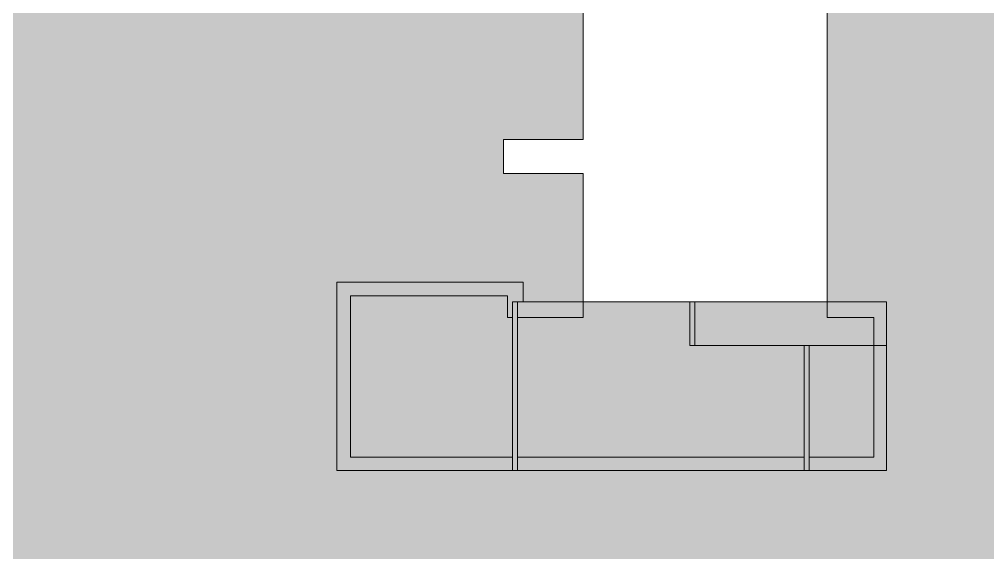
# Model space of a CAD drawing. Header units: metres. Extents: x -208 to 1512, y -277 to 123.
# Drawn here: x 3.3 to 12.66, y -9.88 to -4.72 of the extents above; entities that cross this region are included whole.
import ezdxf

# ---------------------------------------------------------------- set-up
doc = ezdxf.new("R2010")
doc.units = ezdxf.units.M
doc.header["$MEASUREMENT"] = 0
doc.linetypes.add('Wipeout_Contour', pattern=[1, 0, -1])
doc.layers.add('220 Bodenaufbau - Außen_ Gefälle', color=7, linetype='Continuous')
doc.layers.add('330 Dachaufbau', color=7, linetype='Continuous')

# ---------------------------------------------------------------- blocks, each defined once
blk = doc.blocks.new('Decke_13_4', base_point=(6.565, -4.5433))
at = {"layer": '220 Bodenaufbau - Außen_ Gefälle', "linetype": 'Continuous', "lineweight": 0, "true_color": 0x323232}
h = blk.add_hatch(color=250, dxfattribs=at)
h.paths.add_polyline_path([(6.565, -4.5433), (0.1867, -4.5433), (0.2083, -10.4546), (6.43, -10.4546), (6.43, -14.87), (12.38, -14.87), (12.38, -10.4546), (18.8202, -10.4546), (18.8399, -4.5433), (12.4199, -4.5433), (12.415, -1.67), (6.565, -1.67)])
h.paths.add_polyline_path([(6.495, -7.395), (8.015, -7.395), (8.015, -7.605), (8.745, -7.605), (8.745, -6.215), (7.975, -6.215), (7.975, -5.885), (8.745, -5.885), (8.745, -3.865), (11.105, -3.865), (11.105, -6.245), (11.105, -7.605), (11.5565, -7.605), (11.5565, -8.955), (6.495, -8.955)], flags=0)
at = {"layer": '220 Bodenaufbau - Außen_ Gefälle', "color": 7, "linetype": 'Continuous', "lineweight": 13, "flags": 128}
blk.add_lwpolyline([(6.495, -7.395), (6.495, -8.955), (11.5565, -8.955), (11.5565, -7.605), (11.105, -7.605), (11.105, -6.245), (11.105, -3.865), (8.745, -3.865), (8.745, -5.885), (7.975, -5.885), (7.975, -6.215), (8.745, -6.215), (8.745, -7.605), (8.015, -7.605), (8.015, -7.395)], close=True, dxfattribs=at)
blk = doc.blocks.new('Dachfläche_12_4', base_point=(10.9297, -7.875))
at = {"layer": '330 Dachaufbau', "linetype": 'Continuous', "lineweight": 0, "true_color": 0x000000}
blk.add_hatch(color=18, dxfattribs=at).paths.add_polyline_path([(11.6765, -7.875), (10.9297, -7.875), (10.9297, -9.085), (11.6764, -9.085)])
at = {"layer": '330 Dachaufbau', "color": 7, "linetype": 'Continuous', "lineweight": 18, "flags": 128}
blk.add_lwpolyline([(11.6765, -7.875), (11.6764, -9.085)], dxfattribs=at)
at = {"color": 254, "linetype": 'Wipeout_Contour', "lineweight": 0, "ltscale": 55.422482}
blk.add_wipeout([(10.9145, -9.085), (10.9297, -9.085), (10.9297, -7.875), (10.9145, -7.875)], dxfattribs=at).dxf.layer = '330 Dachaufbau'
at = {"color": 254, "linetype": 'Wipeout_Contour', "lineweight": 0, "ltscale": 55.31263}
blk.add_wipeout([(10.8928, -9.085), (10.8928, -7.875), (10.8819, -7.875), (10.8819, -9.085)], dxfattribs=at).dxf.layer = '330 Dachaufbau'
at = {"color": 254, "linetype": 'Wipeout_Contour', "lineweight": 0, "ltscale": 55.364418}
blk.add_wipeout([(10.9145, -7.875), (10.8928, -7.875), (10.8928, -9.085), (10.9145, -9.085)], dxfattribs=at).dxf.layer = '330 Dachaufbau'
at = {"layer": '330 Dachaufbau', "color": 7, "linetype": 'Continuous', "lineweight": 18, "flags": 128}
for points in [[(10.8819, -7.875), (10.8928, -7.875), (10.9145, -7.875), (10.9297, -7.875)], [(10.8819, -7.875), (10.8819, -9.085)], [(10.9297, -9.085), (10.9297, -7.875)], [(10.9297, -7.875), (11.6765, -7.875)], [(10.8819, -9.085), (10.8928, -9.085), (10.9145, -9.085), (10.9297, -9.085)], [(11.6764, -9.085), (10.9297, -9.085)]]:
    blk.add_lwpolyline(points, dxfattribs=at)
blk = doc.blocks.new('Dachfläche_13_4', base_point=(9.8253, -7.455))
at = {"layer": '330 Dachaufbau', "linetype": 'Continuous', "lineweight": 0, "true_color": 0x000000}
blk.add_hatch(color=18, dxfattribs=at).paths.add_polyline_path([(11.6763, -7.455), (9.8253, -7.455), (9.8253, -7.875), (11.6763, -7.875)])
at = {"layer": '330 Dachaufbau', "color": 7, "linetype": 'Continuous', "lineweight": 18, "flags": 128}
blk.add_lwpolyline([(11.6763, -7.455), (11.6763, -7.875)], dxfattribs=at)
at = {"color": 254, "linetype": 'Wipeout_Contour', "lineweight": 0, "ltscale": 49.883521}
blk.add_wipeout([(9.8101, -7.875), (9.8253, -7.875), (9.8253, -7.455), (9.8101, -7.455)], dxfattribs=at).dxf.layer = '330 Dachaufbau'
at = {"color": 254, "linetype": 'Wipeout_Contour', "lineweight": 0, "ltscale": 49.773849}
blk.add_wipeout([(9.7884, -7.875), (9.7884, -7.455), (9.7775, -7.455), (9.7775, -7.875)], dxfattribs=at).dxf.layer = '330 Dachaufbau'
at = {"color": 254, "linetype": 'Wipeout_Contour', "lineweight": 0, "ltscale": 49.825587}
blk.add_wipeout([(9.8101, -7.455), (9.7884, -7.455), (9.7884, -7.875), (9.8101, -7.875)], dxfattribs=at).dxf.layer = '330 Dachaufbau'
at = {"layer": '330 Dachaufbau', "color": 7, "linetype": 'Continuous', "lineweight": 18, "flags": 128}
for points in [[(9.7775, -7.455), (9.7884, -7.455), (9.8101, -7.455), (9.8253, -7.455)], [(9.7775, -7.455), (9.7775, -7.875)], [(9.8253, -7.875), (9.8253, -7.455)], [(9.8253, -7.455), (11.6763, -7.455)], [(9.7775, -7.875), (9.7884, -7.875), (9.8101, -7.875), (9.8253, -7.875)], [(11.6763, -7.875), (9.8253, -7.875)]]:
    blk.add_lwpolyline(points, dxfattribs=at)
blk = doc.blocks.new('Dachfläche_20_4', base_point=(8.1099, -9.085))
at = {"layer": '330 Dachaufbau', "linetype": 'Continuous', "lineweight": 0, "true_color": 0x000000}
blk.add_hatch(color=18, dxfattribs=at).paths.add_polyline_path([(8.1099, -7.455), (8.1099, -9.085), (10.9297, -9.085), (10.9297, -7.875), (9.8253, -7.875), (9.8253, -7.455)])
at = {"layer": '330 Dachaufbau', "color": 7, "linetype": 'Continuous', "lineweight": 18, "flags": 128}
for points in [[(9.8253, -7.455), (9.8253, -7.875)], [(9.8253, -7.875), (10.9297, -7.875)], [(10.9297, -7.875), (10.9297, -9.085)]]:
    blk.add_lwpolyline(points, dxfattribs=at)
at = {"color": 254, "linetype": 'Wipeout_Contour', "lineweight": 0, "ltscale": 46.480697}
blk.add_wipeout([(8.0947, -9.085), (8.1099, -9.085), (8.1099, -7.455), (8.0947, -7.455)], dxfattribs=at).dxf.layer = '330 Dachaufbau'
at = {"color": 254, "linetype": 'Wipeout_Contour', "lineweight": 0, "ltscale": 46.383315}
blk.add_wipeout([(8.073, -9.085), (8.073, -7.455), (8.0621, -7.455), (8.0621, -9.085)], dxfattribs=at).dxf.layer = '330 Dachaufbau'
at = {"color": 254, "linetype": 'Wipeout_Contour', "lineweight": 0, "ltscale": 46.429319}
blk.add_wipeout([(8.0947, -7.455), (8.073, -7.455), (8.073, -9.085), (8.0947, -9.085)], dxfattribs=at).dxf.layer = '330 Dachaufbau'
at = {"layer": '330 Dachaufbau', "color": 7, "linetype": 'Continuous', "lineweight": 18, "flags": 128}
for points in [[(8.1099, -7.455), (8.0947, -7.455), (8.073, -7.455), (8.0621, -7.455)], [(8.0621, -7.455), (8.0621, -9.085)], [(8.1099, -7.455), (9.8253, -7.455)], [(8.1099, -9.085), (8.1099, -7.455)], [(8.0621, -9.085), (8.073, -9.085), (8.0947, -9.085), (8.1099, -9.085)], [(10.9297, -9.085), (8.1099, -9.085)]]:
    blk.add_lwpolyline(points, dxfattribs=at)
blk = doc.blocks.new('Dachfläche_21_4', base_point=(6.365, -9.085))
at = {"layer": '330 Dachaufbau', "linetype": 'Continuous', "lineweight": 0, "true_color": 0x000000}
blk.add_hatch(color=18, dxfattribs=at).paths.add_polyline_path([(6.365, -7.265), (6.365, -9.085), (8.1099, -9.085), (8.1099, -7.455), (8.165, -7.455), (8.165, -7.265)])
at = {"layer": '330 Dachaufbau', "color": 7, "linetype": 'Continuous', "lineweight": 18, "flags": 128}
for points in [[(6.365, -7.265), (8.165, -7.265)], [(6.365, -9.085), (6.365, -7.265)], [(8.165, -7.265), (8.165, -7.455)], [(8.1099, -7.455), (8.1099, -9.085)], [(8.165, -7.455), (8.1099, -7.455)], [(8.1099, -9.085), (6.365, -9.085)]]:
    blk.add_lwpolyline(points, dxfattribs=at)

msp = doc.modelspace()

# ---------------------------------------------------------------- block references
at = {"layer": '220 Bodenaufbau - Außen_ Gefälle', "color": 7, "linetype": 'Continuous', "lineweight": 13}
msp.add_blockref('Decke_13_4', (6.565, -4.5433), dxfattribs=at)

# ---------------------------------------------------------------- next in the draw order: block references
at = {"layer": '330 Dachaufbau', "color": 7, "linetype": 'Continuous', "lineweight": 18}
msp.add_blockref('Dachfläche_12_4', (10.9297, -7.875), dxfattribs=at)

# ---------------------------------------------------------------- next in the draw order: block references
msp.add_blockref('Dachfläche_13_4', (9.8253, -7.455), dxfattribs=at)

# ---------------------------------------------------------------- next in the draw order: block references
msp.add_blockref('Dachfläche_20_4', (8.1099, -9.085), dxfattribs=at)

# ---------------------------------------------------------------- next in the draw order: block references
msp.add_blockref('Dachfläche_21_4', (6.365, -9.085), dxfattribs=at)

doc.saveas('drawing.dxf')
